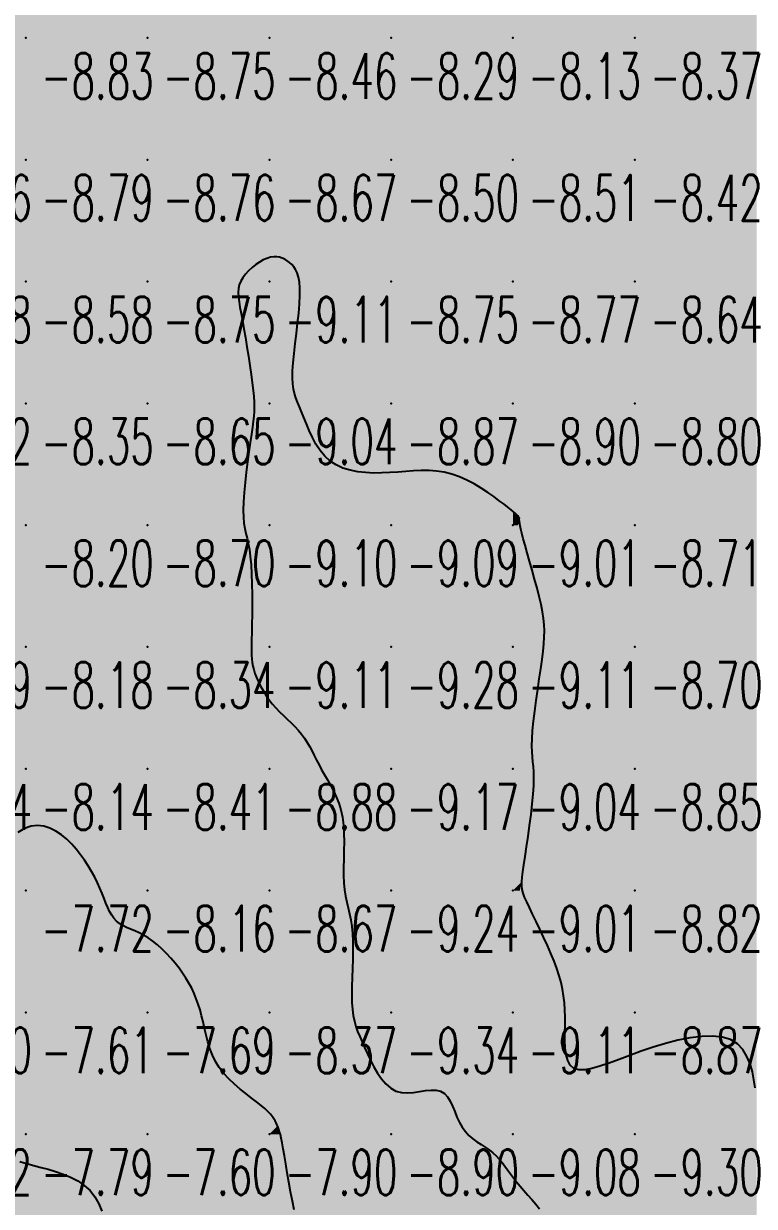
# Model space of a CAD drawing. Header units: millimetres. Extents: x 88261 to 90953, y 390274 to 392322.
# Drawn here: x 90010.1 to 90070.1, y 391211.3 to 391308.4 of the extents above; entities that cross this region are included whole.
import ezdxf
from ezdxf.enums import TextEntityAlignment as Align

# ---------------------------------------------------------------- set-up
doc = ezdxf.new("R2010")
doc.units = ezdxf.units.MM
doc.header["$LTSCALE"] = 25
for name, color, linetype in [('CN_03_00', 7, 'Continuous'), ('COTEAlt', 7, 'Continuous'), ('TN_COLORIAGE', 7, 'Continuous')]:
    doc.layers.add(name, color=color, linetype=linetype)
doc.styles.add('Simplex 1.0', font='Simplex.shx', dxfattribs={"width": 0.99, "height": 2.5})
doc.styles.get("Standard").update_dxf_attribs({"font": 'times.ttf'})

# ---------------------------------------------------------------- blocks, each defined once
blk = doc.blocks.new('COTE')
at = {"color": 0}
blk.add_point((0, 0), dxfattribs=at)
at = {"layer": 'COTEAlt'}
blk.add_attdef('ALT', text='', height=3.75, dxfattribs=at).set_placement((1.25, -1.25), align=Align.TOP_LEFT)

msp = doc.modelspace()

# ---------------------------------------------------------------- linework, layer by layer
at = {"layer": 'CN_03_00', "flags": 128}
for points, elevation in [([(90070.13, 391221.057), (90070.035, 391221.695), (90069.903, 391222.354), (90069.717, 391223.007), (90069.463, 391223.625), (90069.123, 391224.182), (90068.681, 391224.649), (90068.12, 391225), (90067.432, 391225.212), (90066.632, 391225.296), (90065.743, 391225.269), (90064.789, 391225.147), (90063.793, 391224.948), (90062.777, 391224.688), (90061.764, 391224.383), (90060.779, 391224.052), (90059.84, 391223.71), (90058.958, 391223.377), (90058.14, 391223.073), (90057.392, 391222.815), (90056.722, 391222.624), (90056.137, 391222.519), (90055.643, 391222.518), (90055.247, 391222.642), (90054.953, 391222.902), (90054.749, 391223.284), (90054.619, 391223.763), (90054.547, 391224.319), (90054.517, 391224.928), (90054.514, 391225.568), (90054.522, 391226.216), (90054.525, 391226.851), (90054.509, 391227.455), (90054.471, 391228.031), (90054.407, 391228.59), (90054.315, 391229.14), (90054.194, 391229.69), (90054.04, 391230.25), (90053.851, 391230.83), (90053.625, 391231.438), (90053.361, 391232.079), (90053.07, 391232.742), (90052.762, 391233.412), (90052.449, 391234.073), (90052.142, 391234.709), (90051.853, 391235.306), (90051.593, 391235.847), (90051.373, 391236.317), (90051.203, 391236.707), (90051.08, 391237.039), (90051.002, 391237.34), (90050.965, 391237.638), (90050.963, 391237.96), (90050.994, 391238.334), (90051.054, 391238.789), (90051.139, 391239.351), (90051.244, 391240.038), (90051.363, 391240.828), (90051.488, 391241.687), (90051.612, 391242.583), (90051.729, 391243.484), (90051.83, 391244.355), (90051.908, 391245.165), (90051.957, 391245.879), (90051.972, 391246.478), (90051.959, 391246.979), (90051.928, 391247.415), (90051.887, 391247.816), (90051.846, 391248.213), (90051.814, 391248.637), (90051.801, 391249.118), (90051.816, 391249.689), (90051.864, 391250.369), (90051.942, 391251.142), (90052.043, 391251.981), (90052.159, 391252.858), (90052.283, 391253.748), (90052.408, 391254.623), (90052.527, 391255.456), (90052.632, 391256.221), (90052.718, 391256.898), (90052.781, 391257.501), (90052.819, 391258.049), (90052.83, 391258.565), (90052.813, 391259.069), (90052.764, 391259.581), (90052.681, 391260.124), (90052.564, 391260.716), (90052.41, 391261.373), (90052.229, 391262.08), (90052.029, 391262.814), (90051.82, 391263.553), (90051.612, 391264.276), (90051.414, 391264.961), (90051.236, 391265.585), (90051.086, 391266.127), (90050.973, 391266.57), (90050.892, 391266.922), (90050.837, 391267.196), (90050.801, 391267.404), (90050.778, 391267.56), (90050.763, 391267.676), (90050.747, 391267.766), (90050.726, 391267.842), (90050.692, 391267.916), (90050.638, 391267.996), (90050.558, 391268.088), (90050.445, 391268.198), (90050.291, 391268.334), (90050.088, 391268.501), (90049.831, 391268.705), (90049.512, 391268.954), (90049.127, 391269.249), (90048.682, 391269.58), (90048.184, 391269.93), (90047.644, 391270.285), (90047.07, 391270.628), (90046.471, 391270.946), (90045.855, 391271.221), (90045.231, 391271.44), (90044.606, 391271.591), (90043.981, 391271.68), (90043.353, 391271.719), (90042.723, 391271.72), (90042.087, 391271.692), (90041.446, 391271.648), (90040.797, 391271.598), (90040.139, 391271.553), (90039.472, 391271.525), (90038.804, 391271.522), (90038.142, 391271.553), (90037.496, 391271.625), (90036.875, 391271.748), (90036.286, 391271.931), (90035.739, 391272.18), (90035.241, 391272.506), (90034.801, 391272.912), (90034.413, 391273.383), (90034.073, 391273.901), (90033.775, 391274.449), (90033.512, 391275.005), (90033.281, 391275.553), (90033.074, 391276.074), (90032.886, 391276.549), (90032.714, 391276.965), (90032.558, 391277.338), (90032.422, 391277.691), (90032.309, 391278.044), (90032.222, 391278.419), (90032.164, 391278.839), (90032.138, 391279.325), (90032.148, 391279.899), (90032.194, 391280.574), (90032.268, 391281.332), (90032.361, 391282.146), (90032.463, 391282.989), (90032.562, 391283.834), (90032.651, 391284.654), (90032.717, 391285.423), (90032.753, 391286.112), (90032.749, 391286.702), (90032.707, 391287.198), (90032.633, 391287.61), (90032.529, 391287.95), (90032.4, 391288.228), (90032.25, 391288.457), (90032.084, 391288.646), (90031.905, 391288.808), (90031.716, 391288.95), (90031.518, 391289.072), (90031.308, 391289.169), (90031.086, 391289.237), (90030.85, 391289.273), (90030.599, 391289.272), (90030.332, 391289.231), (90030.048, 391289.145), (90029.746, 391289.013), (90029.435, 391288.838), (90029.124, 391288.628), (90028.822, 391288.388), (90028.538, 391288.125), (90028.283, 391287.845), (90028.066, 391287.554), (90027.895, 391287.259), (90027.778, 391286.962), (90027.711, 391286.657), (90027.689, 391286.332), (90027.705, 391285.977), (90027.754, 391285.58), (90027.828, 391285.131), (90027.924, 391284.62), (90028.033, 391284.035), (90028.152, 391283.372), (90028.275, 391282.648), (90028.399, 391281.885), (90028.521, 391281.108), (90028.636, 391280.338), (90028.741, 391279.599), (90028.833, 391278.915), (90028.906, 391278.307), (90028.959, 391277.791), (90028.991, 391277.348), (90029.003, 391276.951), (90028.995, 391276.574), (90028.968, 391276.188), (90028.922, 391275.768), (90028.858, 391275.285), (90028.776, 391274.714), (90028.678, 391274.035), (90028.569, 391273.27), (90028.458, 391272.447), (90028.35, 391271.594), (90028.253, 391270.74), (90028.174, 391269.915), (90028.12, 391269.148), (90028.098, 391268.466), (90028.112, 391267.89), (90028.158, 391267.4), (90028.228, 391266.968), (90028.315, 391266.565), (90028.411, 391266.163), (90028.509, 391265.733), (90028.602, 391265.245), (90028.682, 391264.672), (90028.743, 391263.995), (90028.786, 391263.232), (90028.813, 391262.411), (90028.828, 391261.56), (90028.832, 391260.707), (90028.828, 391259.88), (90028.818, 391259.108), (90028.805, 391258.419), (90028.791, 391257.832), (90028.78, 391257.339), (90028.774, 391256.922), (90028.779, 391256.565), (90028.796, 391256.249), (90028.83, 391255.959), (90028.883, 391255.677), (90028.96, 391255.385), (90029.063, 391255.071), (90029.192, 391254.736), (90029.347, 391254.386), (90029.526, 391254.025), (90029.73, 391253.659), (90029.957, 391253.293), (90030.207, 391252.933), (90030.479, 391252.584), (90030.771, 391252.249), (90031.079, 391251.928), (90031.396, 391251.615), (90031.716, 391251.308), (90032.032, 391251.004), (90032.338, 391250.699), (90032.628, 391250.388), (90032.895, 391250.07), (90033.135, 391249.741), (90033.353, 391249.402), (90033.555, 391249.051), (90033.747, 391248.69), (90033.934, 391248.32), (90034.125, 391247.94), (90034.325, 391247.552), (90034.539, 391247.155), (90034.773, 391246.75), (90035.018, 391246.331), (90035.268, 391245.895), (90035.511, 391245.436), (90035.739, 391244.948), (90035.943, 391244.428), (90036.114, 391243.869), (90036.243, 391243.267), (90036.324, 391242.621), (90036.364, 391241.939), (90036.375, 391241.236), (90036.367, 391240.524), (90036.35, 391239.818), (90036.337, 391239.13), (90036.338, 391238.474), (90036.363, 391237.863), (90036.42, 391237.305), (90036.504, 391236.791), (90036.606, 391236.302), (90036.717, 391235.825), (90036.829, 391235.342), (90036.933, 391234.839), (90037.019, 391234.298), (90037.08, 391233.705), (90037.109, 391233.049), (90037.112, 391232.342), (90037.097, 391231.602), (90037.071, 391230.847), (90037.042, 391230.096), (90037.02, 391229.366), (90037.01, 391228.675), (90037.023, 391228.041), (90037.063, 391227.477), (90037.132, 391226.972), (90037.227, 391226.513), (90037.348, 391226.082), (90037.494, 391225.666), (90037.663, 391225.249), (90037.854, 391224.816), (90038.065, 391224.351), (90038.297, 391223.845), (90038.55, 391223.314), (90038.826, 391222.779), (90039.129, 391222.261), (90039.459, 391221.781), (90039.82, 391221.361), (90040.213, 391221.021), (90040.641, 391220.784), (90041.104, 391220.662), (90041.59, 391220.633), (90042.088, 391220.669), (90042.585, 391220.739), (90043.068, 391220.815), (90043.525, 391220.865), (90043.943, 391220.862), (90044.31, 391220.774), (90044.617, 391220.582), (90044.872, 391220.297), (90045.09, 391219.94), (90045.284, 391219.532), (90045.465, 391219.094), (90045.649, 391218.647), (90045.848, 391218.211), (90046.074, 391217.808), (90046.338, 391217.453), (90046.635, 391217.142), (90046.954, 391216.867), (90047.288, 391216.619), (90047.628, 391216.388), (90047.964, 391216.166), (90048.288, 391215.943), (90048.59, 391215.711), (90048.864, 391215.463), (90049.115, 391215.198), (90049.351, 391214.918), (90049.578, 391214.622), (90049.804, 391214.314), (90050.035, 391213.992), (90050.28, 391213.66), (90050.546, 391213.318), (90050.837, 391212.967), (90051.148, 391212.609), (90051.47, 391212.243), (90051.796, 391211.871), (90052.119, 391211.495), (90052.429, 391211.115)], -9), ([(90032.293, 391211.017), (90032.138, 391211.746), (90031.989, 391212.513), (90031.847, 391213.293), (90031.713, 391214.062), (90031.59, 391214.794), (90031.477, 391215.464), (90031.377, 391216.047), (90031.291, 391216.526), (90031.216, 391216.908), (90031.149, 391217.209), (90031.089, 391217.445), (90031.033, 391217.631), (90030.979, 391217.781), (90030.924, 391217.913), (90030.865, 391218.04), (90030.8, 391218.177), (90030.721, 391218.327), (90030.622, 391218.492), (90030.494, 391218.673), (90030.332, 391218.874), (90030.126, 391219.096), (90029.871, 391219.34), (90029.558, 391219.608), (90029.185, 391219.902), (90028.763, 391220.223), (90028.309, 391220.57), (90027.84, 391220.944), (90027.371, 391221.345), (90026.918, 391221.772), (90026.499, 391222.226), (90026.129, 391222.707), (90025.821, 391223.214), (90025.568, 391223.741), (90025.362, 391224.282), (90025.193, 391224.831), (90025.05, 391225.38), (90024.924, 391225.923), (90024.806, 391226.453), (90024.685, 391226.965), (90024.553, 391227.452), (90024.407, 391227.918), (90024.245, 391228.365), (90024.065, 391228.797), (90023.865, 391229.219), (90023.643, 391229.633), (90023.397, 391230.044), (90023.125, 391230.455), (90022.827, 391230.868), (90022.504, 391231.279), (90022.162, 391231.682), (90021.804, 391232.069), (90021.434, 391232.436), (90021.056, 391232.776), (90020.675, 391233.082), (90020.294, 391233.349), (90019.916, 391233.573), (90019.547, 391233.762), (90019.189, 391233.926), (90018.846, 391234.075), (90018.522, 391234.22), (90018.221, 391234.372), (90017.946, 391234.54), (90017.7, 391234.736), (90017.486, 391234.967), (90017.299, 391235.233), (90017.13, 391235.532), (90016.974, 391235.861), (90016.823, 391236.218), (90016.67, 391236.601), (90016.507, 391237.006), (90016.328, 391237.432), (90016.126, 391237.876), (90015.901, 391238.332), (90015.651, 391238.797), (90015.376, 391239.263), (90015.075, 391239.727), (90014.747, 391240.184), (90014.393, 391240.627), (90014.012, 391241.053), (90013.602, 391241.453), (90013.167, 391241.815), (90012.709, 391242.123), (90012.229, 391242.363), (90011.73, 391242.52), (90011.215, 391242.578), (90010.685, 391242.522), (90010.143, 391242.338), (90009.593, 391242.016)], -8), ([(90009.766, 391215), (90010.112, 391214.887), (90010.513, 391214.771), (90010.978, 391214.649), (90011.506, 391214.514), (90011.506, 391214.514), (90012.084, 391214.362), (90012.692, 391214.183), (90013.311, 391213.969), (90013.923, 391213.712), (90014.508, 391213.404), (90015.046, 391213.038), (90015.52, 391212.604), (90015.915, 391212.099), (90016.236, 391211.535), (90016.491, 391210.928)], -8)]:
    msp.add_lwpolyline(points, dxfattribs=dict(at, elevation=elevation))
at = {"layer": 'TN_COLORIAGE', "color": 171}
for points in [[(90000.249, 391317.239, -8.956), (90000.249, 391307.239, -8.956), (90010.249, 391317.239, -8.956)], [(90000.249, 391307.239, -8.956), (90010.249, 391307.239, -8.956), (90010.249, 391317.239, -8.956)], [(90010.249, 391317.239, -8.659), (90010.249, 391307.239, -8.659), (90020.249, 391317.239, -8.659)], [(90010.249, 391307.239, -8.659), (90020.249, 391307.239, -8.659), (90020.249, 391317.239, -8.659)], [(90020.249, 391317.239, -8.242), (90020.249, 391307.239, -8.242), (90030.249, 391317.239, -8.242)], [(90020.249, 391307.239, -8.242), (90030.249, 391307.239, -8.242), (90030.249, 391317.239, -8.242)], [(90030.249, 391317.239, -8.386), (90030.249, 391307.239, -8.386), (90040.249, 391317.239, -8.386)], [(90030.249, 391307.239, -8.386), (90040.249, 391307.239, -8.386), (90040.249, 391317.239, -8.386)], [(90040.249, 391317.239, -8), (90046.603, 391317.239, -8), (90040.249, 391307.239, -8), (90045.901, 391312.892, -8)], [(90060.249, 391317.239, -8), (90053.096, 391317.239, -8), (90050.249, 391307.239, -8), (90050.249, 391310.911, -8)], [(90050.249, 391307.239, -8.556), (90060.249, 391307.239, -8.556), (90060.249, 391317.239, -8.556)], [(90060.249, 391317.239, -8.412), (90060.249, 391307.239, -8.412), (90070.249, 391317.239, -8.412)], [(90060.249, 391307.239, -8.412), (90070.249, 391307.239, -8.412), (90070.249, 391317.239, -8.412)], [(90040.249, 391307.239, -8), (90045.901, 391312.892, -8), (90050.249, 391307.239, -8), (90050.249, 391310.911, -8)], [(90000.249, 391307.239, -8.835), (90000.249, 391297.239, -8.835), (90010.249, 391307.239, -8.835)], [(90000.249, 391297.239, -8.835), (90010.249, 391297.239, -8.835), (90010.249, 391307.239, -8.835)], [(90010.249, 391307.239, -8.746), (90010.249, 391297.239, -8.746), (90020.249, 391307.239, -8.746)], [(90010.249, 391297.239, -8.746), (90020.249, 391297.239, -8.746), (90020.249, 391307.239, -8.746)], [(90020.249, 391307.239, -8.458), (90020.249, 391297.239, -8.458), (90030.249, 391307.239, -8.458)], [(90020.249, 391297.239, -8.458), (90030.249, 391297.239, -8.458), (90030.249, 391307.239, -8.458)], [(90030.249, 391307.239, -8.288), (90030.249, 391297.239, -8.288), (90040.249, 391307.239, -8.288)], [(90030.249, 391297.239, -8.288), (90040.249, 391297.239, -8.288), (90040.249, 391307.239, -8.288)], [(90040.249, 391307.239, -8.128), (90040.249, 391297.239, -8.128), (90050.249, 391307.239, -8.128)], [(90040.249, 391297.239, -8.128), (90050.249, 391297.239, -8.128), (90050.249, 391307.239, -8.128)], [(90050.249, 391307.239, -8.366), (90050.249, 391297.239, -8.366), (90060.249, 391307.239, -8.366)], [(90050.249, 391297.239, -8.366), (90060.249, 391297.239, -8.366), (90060.249, 391307.239, -8.366)], [(90060.249, 391307.239, -8.25), (90060.249, 391297.239, -8.25), (90070.249, 391307.239, -8.25)], [(90060.249, 391297.239, -8.25), (90070.249, 391297.239, -8.25), (90070.249, 391307.239, -8.25)], [(90000.249, 391297.239, -8.786), (90000.249, 391287.239, -8.786), (90010.249, 391297.239, -8.786)], [(90000.249, 391287.239, -8.786), (90010.249, 391287.239, -8.786), (90010.249, 391297.239, -8.786)], [(90010.249, 391297.239, -8.764), (90010.249, 391287.239, -8.764), (90020.249, 391297.239, -8.764)], [(90010.249, 391287.239, -8.764), (90020.249, 391287.239, -8.764), (90020.249, 391297.239, -8.764)], [(90020.249, 391297.239, -8.669), (90020.249, 391287.239, -8.669), (90030.249, 391297.239, -8.669)], [(90027.295, 391287.239, -8.669), (90030.249, 391289.661, -8.669), (90020.249, 391287.239, -8.669), (90030.249, 391297.239, -8.669)], [(90030.249, 391289.661, -8.5), (90031.996, 391288.987, -8.5), (90030.249, 391297.239, -8.5), (90040.249, 391297.239, -8.5)], [(90033.195, 391287.239, -8.5), (90031.996, 391288.987, -8.5), (90040.249, 391287.239, -8.5), (90040.249, 391297.239, -8.5)], [(90040.249, 391297.239, -8.511), (90040.249, 391287.239, -8.511), (90050.249, 391297.239, -8.511)], [(90040.249, 391287.239, -8.511), (90050.249, 391287.239, -8.511), (90050.249, 391297.239, -8.511)], [(90050.249, 391297.239, -8.424), (90050.249, 391287.239, -8.424), (90060.249, 391297.239, -8.424)], [(90050.249, 391287.239, -8.424), (90060.249, 391287.239, -8.424), (90060.249, 391297.239, -8.424)], [(90060.249, 391297.239, -8.459), (90060.249, 391287.239, -8.459), (90070.249, 391297.239, -8.459)], [(90060.249, 391287.239, -8.459), (90070.249, 391287.239, -8.459), (90070.249, 391297.239, -8.459)], [(90000.249, 391287.239, -8.585), (90000.249, 391277.239, -8.585), (90010.249, 391287.239, -8.585)], [(90000.249, 391277.239, -8.585), (90010.249, 391277.239, -8.585), (90010.249, 391287.239, -8.585)], [(90010.249, 391287.239, -8.747), (90010.249, 391277.239, -8.747), (90020.249, 391287.239, -8.747)], [(90010.249, 391277.239, -8.747), (90020.249, 391277.239, -8.747), (90020.249, 391287.239, -8.747)], [(90027.295, 391287.239, -8.647), (90027.943, 391284.933, -8.647), (90020.249, 391287.239, -8.647), (90020.249, 391277.239, -8.647)], [(90031.738, 391278.728, -8.746), (90033.195, 391287.239, -8.746), (90040.249, 391287.239, -8.746)], [(90032.742, 391277.239, -8.746), (90031.738, 391278.728, -8.746), (90040.249, 391277.239, -8.746), (90040.249, 391287.239, -8.746)], [(90040.249, 391287.239, -8.768), (90040.249, 391277.239, -8.768), (90050.249, 391287.239, -8.768)], [(90040.249, 391277.239, -8.768), (90050.249, 391277.239, -8.768), (90050.249, 391287.239, -8.768)], [(90050.249, 391287.239, -8.645), (90050.249, 391277.239, -8.645), (90060.249, 391287.239, -8.645)], [(90050.249, 391277.239, -8.645), (90060.249, 391277.239, -8.645), (90060.249, 391287.239, -8.645)], [(90060.249, 391287.239, -8.386), (90060.249, 391277.239, -8.386), (90070.249, 391287.239, -8.386)], [(90060.249, 391277.239, -8.386), (90070.249, 391277.239, -8.386), (90070.249, 391287.239, -8.386)], [(90029.134, 391277.239, -8.647), (90027.943, 391284.933, -8.647), (90020.249, 391277.239, -8.647)], [(90000.249, 391277.239, -8.345), (90000.249, 391267.239, -8.345), (90010.249, 391277.239, -8.345)], [(90000.249, 391267.239, -8.345), (90010.249, 391267.239, -8.345), (90010.249, 391277.239, -8.345)], [(90010.249, 391277.239, -8.647), (90010.249, 391267.239, -8.647), (90020.249, 391277.239, -8.647)], [(90010.249, 391267.239, -8.647), (90020.249, 391267.239, -8.647), (90020.249, 391277.239, -8.647)], [(90028.96, 391275.951, -8.647), (90029.134, 391277.239, -8.647), (90020.249, 391267.239, -8.647), (90020.249, 391277.239, -8.647)], [(90032.742, 391277.239, -8.866), (90034.615, 391271.605, -8.866), (90040.249, 391277.239, -8.866)], [(90040.249, 391271.376, -8.866), (90034.615, 391271.605, -8.866), (90040.249, 391277.239, -8.866)], [(90045.222, 391272.212, -8.866), (90040.249, 391271.376, -8.866), (90050.249, 391277.239, -8.866), (90040.249, 391277.239, -8.866)], [(90050.249, 391268.415, -8.905), (90045.222, 391272.212, -8.905), (90050.249, 391277.239, -8.905)], [(90050.249, 391268.415, -8.804), (90050.858, 391267.849, -8.804), (90050.249, 391277.239, -8.804), (90060.249, 391277.239, -8.804)], [(90050.858, 391267.849, -8.714), (90050.674, 391267.239, -8.714), (90060.249, 391277.239, -8.714), (90060.249, 391267.239, -8.714)], [(90060.249, 391277.239, -8.451), (90060.249, 391267.239, -8.451), (90070.249, 391277.239, -8.451)], [(90060.249, 391267.239, -8.451), (90070.249, 391267.239, -8.451), (90070.249, 391277.239, -8.451)], [(90028.96, 391275.951, -8.7), (90027.682, 391267.239, -8.7), (90020.249, 391267.239, -8.7)], [(90000.249, 391267.239, -8.2), (90000.249, 391257.239, -8.2), (90010.249, 391267.239, -8.2)], [(90000.249, 391257.239, -8.2), (90010.249, 391257.239, -8.2), (90010.249, 391267.239, -8.2)], [(90010.249, 391267.239, -8.7), (90010.249, 391257.239, -8.7), (90020.249, 391267.239, -8.7)], [(90010.249, 391257.239, -8.7), (90020.249, 391257.239, -8.7), (90020.249, 391267.239, -8.7)], [(90027.682, 391267.239, -8.337), (90028.898, 391265.889, -8.337), (90020.249, 391267.239, -8.337), (90020.249, 391257.239, -8.337)], [(90050.674, 391267.239, -8.714), (90052.964, 391259.955, -8.714), (90060.249, 391267.239, -8.714)], [(90052.964, 391259.955, -8.697), (90052.852, 391257.239, -8.697), (90060.249, 391267.239, -8.697), (90060.249, 391257.239, -8.697)], [(90060.249, 391267.239, -8.549), (90060.249, 391257.239, -8.549), (90070.249, 391267.239, -8.549)], [(90060.249, 391257.239, -8.549), (90070.249, 391257.239, -8.549), (90070.249, 391267.239, -8.549)], [(90028.898, 391265.889, -8.337), (90028.814, 391257.239, -8.337), (90020.249, 391257.239, -8.337)], [(90000.249, 391257.239, -8.183), (90000.249, 391247.239, -8.183), (90010.249, 391257.239, -8.183)], [(90000.249, 391247.239, -8.183), (90010.249, 391247.239, -8.183), (90010.249, 391257.239, -8.183)], [(90010.249, 391257.239, -8.337), (90010.249, 391247.239, -8.337), (90020.249, 391257.239, -8.337)], [(90010.249, 391247.239, -8.337), (90020.249, 391247.239, -8.337), (90020.249, 391257.239, -8.337)], [(90028.675, 391255.665, -8.337), (90028.814, 391257.239, -8.337), (90020.249, 391247.239, -8.337), (90020.249, 391257.239, -8.337)], [(90051.423, 391248.413, -8.697), (90052.852, 391257.239, -8.697), (90060.249, 391257.239, -8.697)], [(90052.351, 391247.239, -8.697), (90051.423, 391248.413, -8.697), (90060.249, 391247.239, -8.697), (90060.249, 391257.239, -8.697)], [(90060.249, 391257.239, -8.608), (90060.249, 391247.239, -8.608), (90070.249, 391257.239, -8.608)], [(90060.249, 391247.239, -8.608), (90070.249, 391247.239, -8.608), (90070.249, 391257.239, -8.608)], [(90030.249, 391252.411, -8.405), (90028.675, 391255.665, -8.405), (90030.249, 391247.239, -8.405), (90020.249, 391247.239, -8.405)], [(90030.249, 391252.411, -8.881), (90033.202, 391250.193, -8.881), (90030.249, 391247.239, -8.881)], [(90034.31, 391247.239, -8.881), (90033.202, 391250.193, -8.881), (90030.249, 391247.239, -8.881)], [(90000.249, 391247.239, -8.141), (90000.249, 391237.239, -8.141), (90010.249, 391247.239, -8.141)], [(90000.249, 391237.239, -8), (90005.553, 391237.239, -8), (90010.249, 391247.239, -8), (90010.249, 391243.871, -8)], [(90020.249, 391247.239, -8), (90014.311, 391241.301, -8), (90010.249, 391247.239, -8), (90010.249, 391243.871, -8)], [(90020.249, 391247.239, -8), (90014.311, 391241.301, -8), (90020.249, 391237.239, -8), (90016.578, 391237.239, -8)], [(90020.249, 391247.239, -8.881), (90020.249, 391237.239, -8.881), (90030.249, 391247.239, -8.881)], [(90020.249, 391237.239, -8.881), (90030.249, 391237.239, -8.881), (90030.249, 391247.239, -8.881)], [(90034.31, 391247.239, -8.671), (90036.791, 391243.781, -8.671), (90030.249, 391247.239, -8.671), (90030.249, 391237.239, -8.671)], [(90050.916, 391237.906, -8.821), (90050.819, 391237.239, -8.821), (90060.249, 391247.239, -8.821), (90060.249, 391237.239, -8.821)], [(90050.916, 391237.906, -8.849), (90052.351, 391247.239, -8.849), (90060.249, 391247.239, -8.849)], [(90060.249, 391247.239, -8.753), (90060.249, 391237.239, -8.753), (90070.249, 391247.239, -8.753)], [(90060.249, 391237.239, -8.753), (90070.249, 391237.239, -8.753), (90070.249, 391247.239, -8.753)], [(90036.791, 391243.781, -8.671), (90035.985, 391237.239, -8.671), (90030.249, 391237.239, -8.671)], [(90017.344, 391234.334, -8.161), (90016.578, 391237.239, -8.161), (90020.249, 391237.239, -8.161)], [(90017.344, 391234.334, -8.161), (90020.249, 391233.837, -8.161), (90020.249, 391237.239, -8.161)], [(90030.249, 391237.239, -8), (90023.422, 391230.413, -8), (90020.249, 391237.239, -8), (90020.249, 391233.837, -8)], [(90030.249, 391237.239, -8), (90023.422, 391230.413, -8), (90030.249, 391227.239, -8), (90024.814, 391227.239, -8)], [(90035.985, 391237.239, -8.371), (90037.447, 391234.438, -8.371), (90030.249, 391237.239, -8.371), (90030.249, 391227.239, -8.371)], [(90050.819, 391237.239, -8.821), (90054.046, 391231.037, -8.821), (90060.249, 391237.239, -8.821)], [(90054.745, 391227.239, -8.821), (90054.046, 391231.037, -8.821), (90060.249, 391227.239, -8.821), (90060.249, 391237.239, -8.821)], [(90060.249, 391237.239, -8.921), (90060.249, 391227.239, -8.921), (90070.249, 391237.239, -8.921)], [(90060.249, 391227.239, -8.921), (90070.249, 391227.239, -8.921), (90070.249, 391237.239, -8.921)], [(90037.447, 391234.438, -8.371), (90036.707, 391227.239, -8.371), (90030.249, 391227.239, -8.371)], [(90025.428, 391222.418, -8.371), (90024.814, 391227.239, -8.371), (90030.249, 391227.239, -8.371)], [(90025.428, 391222.418, -8.371), (90030.249, 391219.328, -8.371), (90030.249, 391227.239, -8.371)], [(90036.707, 391227.239, -8), (90037.859, 391224.85, -8), (90030.249, 391227.239, -8), (90030.928, 391217.919, -8)], [(90030.928, 391217.919, -8.371), (90030.249, 391219.328, -8.371), (90030.249, 391227.239, -8.371)], [(90054.122, 391221.113, -8.866), (90054.745, 391227.239, -8.866), (90060.249, 391227.239, -8.866)], [(90054.122, 391221.113, -8.866), (90060.249, 391224.163, -8.866), (90060.249, 391227.239, -8.866)], [(90069.556, 391226.546, -8.866), (90060.249, 391224.163, -8.866), (90070.249, 391227.239, -8.866), (90060.249, 391227.239, -8.866)], [(90070.249, 391219.649, -8.978), (90069.556, 391226.546, -8.978), (90070.249, 391227.239, -8.978)], [(90040.249, 391219.468, -8), (90037.859, 391224.85, -8), (90040.249, 391217.239, -8), (90030.928, 391217.919, -8)], [(90044.994, 391221.985, -8.901), (90040.249, 391219.468, -8.901), (90040.249, 391217.239, -8.901)], [(90045.634, 391217.239, -8.901), (90044.994, 391221.985, -8.901), (90040.249, 391217.239, -8.901)], [(90030.928, 391217.919, -8.901), (90031.23, 391217.239, -8.901), (90040.249, 391217.239, -8.901)], [(90032.418, 391209.409, -8.901), (90031.23, 391217.239, -8.901), (90040.249, 391217.239, -8.901)], [(90040.249, 391217.239, -8), (90032.418, 391209.409, -8), (90040.249, 391207.239, -8), (90033.816, 391207.239, -8)], [(90045.634, 391217.239, -8.45), (90048.914, 391215.904, -8.45), (90040.249, 391217.239, -8.45), (90040.249, 391207.239, -8.45)], [(90000.249, 391207.239, -8), (90008.456, 391215.446, -8), (90010.249, 391207.239, -8), (90010.249, 391214.76, -8)], [(90050.249, 391213.412, -8.45), (90048.914, 391215.904, -8.45), (90050.249, 391207.239, -8.45), (90040.249, 391207.239, -8.45)], [(90016.415, 391213.406, -8.641), (90010.249, 391214.76, -8.641), (90010.249, 391207.239, -8.641)], [(90016.415, 391213.406, -8.641), (90017.212, 391207.239, -8.641), (90010.249, 391207.239, -8.641)], [(90050.249, 391213.412, -8.863), (90053.367, 391210.357, -8.863), (90050.249, 391207.239, -8.863)]]:
    msp.add_solid(points, dxfattribs=at)
at = {"layer": 'TN_COLORIAGE', "color": 181}
for points in [[(90030.249, 391289.661, -9.106), (90027.295, 391287.239, -9.106), (90030.249, 391287.239, -9.106)], [(90031.996, 391288.987, -9.106), (90030.249, 391289.661, -9.106), (90030.249, 391287.239, -9.106)], [(90031.996, 391288.987, -9.106), (90033.195, 391287.239, -9.106), (90030.249, 391287.239, -9.106)], [(90027.943, 391284.933, -9.106), (90027.295, 391287.239, -9.106), (90030.249, 391287.239, -9.106)], [(90030.249, 391287.239, -9), (90027.943, 391284.933, -9), (90030.249, 391277.239, -9), (90029.134, 391277.239, -9)], [(90030.249, 391287.239, -9), (90033.195, 391287.239, -9), (90030.249, 391277.239, -9), (90031.738, 391278.728, -9)], [(90031.738, 391278.728, -9.044), (90032.742, 391277.239, -9.044), (90030.249, 391277.239, -9.044)], [(90030.249, 391267.239, -9), (90027.682, 391267.239, -9), (90030.249, 391277.239, -9), (90028.96, 391275.951, -9)], [(90029.134, 391277.239, -9.044), (90028.96, 391275.951, -9.044), (90030.249, 391277.239, -9.044)], [(90030.249, 391267.239, -9), (90034.615, 391271.605, -9), (90030.249, 391277.239, -9), (90032.742, 391277.239, -9)], [(90040.249, 391271.376, -9.094), (90045.222, 391272.212, -9.094), (90040.249, 391267.239, -9.094)], [(90040.249, 391267.239, -9), (90045.222, 391272.212, -9), (90050.249, 391267.239, -9), (90050.249, 391268.415, -9)], [(90030.249, 391267.239, -9), (90034.615, 391271.605, -9), (90040.249, 391267.239, -9), (90040.249, 391271.376, -9)], [(90050.858, 391267.849, -9.013), (90050.249, 391268.415, -9.013), (90050.249, 391267.239, -9.013)], [(90050.674, 391267.239, -9.013), (90050.858, 391267.849, -9.013), (90050.249, 391267.239, -9.013)], [(90028.898, 391265.889, -9.104), (90027.682, 391267.239, -9.104), (90030.249, 391267.239, -9.104)], [(90030.249, 391257.239, -9), (90028.814, 391257.239, -9), (90030.249, 391267.239, -9), (90028.898, 391265.889, -9)], [(90030.249, 391267.239, -9.094), (90030.249, 391257.239, -9.094), (90040.249, 391267.239, -9.094)], [(90030.249, 391257.239, -9.094), (90040.249, 391257.239, -9.094), (90040.249, 391267.239, -9.094)], [(90040.249, 391267.239, -9.013), (90040.249, 391257.239, -9.013), (90050.249, 391267.239, -9.013)], [(90040.249, 391257.239, -9.013), (90050.249, 391257.239, -9.013), (90050.249, 391267.239, -9.013)], [(90050.249, 391257.239, -9), (90052.964, 391259.955, -9), (90050.249, 391267.239, -9), (90050.674, 391267.239, -9)], [(90052.852, 391257.239, -9.107), (90052.964, 391259.955, -9.107), (90050.249, 391257.239, -9.107)], [(90028.814, 391257.239, -9.111), (90028.675, 391255.665, -9.111), (90030.249, 391257.239, -9.111)], [(90028.675, 391255.665, -9.111), (90030.249, 391252.411, -9.111), (90030.249, 391257.239, -9.111)], [(90040.249, 391257.239, -9), (90033.202, 391250.193, -9), (90030.249, 391257.239, -9), (90030.249, 391252.411, -9)], [(90040.249, 391257.239, -9), (90033.202, 391250.193, -9), (90040.249, 391247.239, -9), (90034.31, 391247.239, -9)], [(90040.249, 391257.239, -9.107), (90040.249, 391247.239, -9.107), (90050.249, 391257.239, -9.107)], [(90040.249, 391247.239, -9.107), (90050.249, 391247.239, -9.107), (90050.249, 391257.239, -9.107)], [(90050.249, 391257.239, -9), (90052.852, 391257.239, -9), (90050.249, 391247.239, -9), (90051.423, 391248.413, -9)], [(90051.423, 391248.413, -9.04), (90052.351, 391247.239, -9.04), (90050.249, 391247.239, -9.04)], [(90036.791, 391243.781, -9.174), (90034.31, 391247.239, -9.174), (90040.249, 391247.239, -9.174)], [(90040.249, 391237.239, -9), (90035.985, 391237.239, -9), (90040.249, 391247.239, -9), (90036.791, 391243.781, -9)], [(90040.249, 391247.239, -9.04), (90040.249, 391237.239, -9.04), (90050.249, 391247.239, -9.04)], [(90040.249, 391237.239, -9.04), (90050.249, 391237.239, -9.04), (90050.249, 391247.239, -9.04)], [(90050.249, 391247.239, -9), (90052.351, 391247.239, -9), (90050.249, 391237.239, -9), (90050.916, 391237.906, -9)], [(90050.819, 391237.239, -9.011), (90050.916, 391237.906, -9.011), (90050.249, 391237.239, -9.011)], [(90037.447, 391234.438, -9.245), (90035.985, 391237.239, -9.245), (90040.249, 391237.239, -9.245)], [(90040.249, 391227.239, -9), (90036.707, 391227.239, -9), (90040.249, 391237.239, -9), (90037.447, 391234.438, -9)], [(90040.249, 391237.239, -9.011), (90040.249, 391227.239, -9.011), (90050.249, 391237.239, -9.011)], [(90040.249, 391227.239, -9.011), (90050.249, 391227.239, -9.011), (90050.249, 391237.239, -9.011)], [(90050.249, 391227.239, -9), (90054.046, 391231.037, -9), (90050.249, 391237.239, -9), (90050.819, 391237.239, -9)], [(90054.046, 391231.037, -9.109), (90054.745, 391227.239, -9.109), (90050.249, 391227.239, -9.109)], [(90037.859, 391224.85, -9.345), (90036.707, 391227.239, -9.345), (90040.249, 391227.239, -9.345)], [(90037.859, 391224.85, -9.345), (90040.249, 391219.468, -9.345), (90040.249, 391227.239, -9.345)], [(90040.249, 391227.239, -9), (90040.249, 391219.468, -9), (90050.249, 391227.239, -9), (90044.994, 391221.985, -9)], [(90050.249, 391227.239, -9), (90044.994, 391221.985, -9), (90050.249, 391217.239, -9), (90045.634, 391217.239, -9)], [(90050.249, 391227.239, -9), (90054.745, 391227.239, -9), (90050.249, 391217.239, -9), (90054.122, 391221.113, -9)], [(90060.249, 391224.163, -9.302), (90069.556, 391226.546, -9.302), (90060.249, 391217.239, -9.302)], [(90060.249, 391217.239, -9), (90069.556, 391226.546, -9), (90070.249, 391217.239, -9), (90070.249, 391219.649, -9)], [(90060.249, 391217.239, -9), (90060.249, 391224.163, -9), (90050.249, 391217.239, -9), (90054.122, 391221.113, -9)], [(90048.914, 391215.904, -9.085), (90045.634, 391217.239, -9.085), (90050.249, 391217.239, -9.085)], [(90048.914, 391215.904, -9.085), (90050.249, 391213.412, -9.085), (90050.249, 391217.239, -9.085)], [(90060.249, 391217.239, -9), (90053.367, 391210.357, -9), (90050.249, 391217.239, -9), (90050.249, 391213.412, -9)], [(90060.249, 391217.239, -9), (90053.367, 391210.357, -9), (90060.249, 391207.239, -9), (90054.163, 391207.239, -9)], [(90060.249, 391217.239, -9.007), (90060.249, 391207.239, -9.007), (90070.249, 391217.239, -9.007)], [(90060.249, 391207.239, -9.007), (90070.249, 391207.239, -9.007), (90070.249, 391217.239, -9.007)]]:
    msp.add_solid(points, dxfattribs=at)
at = {"layer": 'TN_COLORIAGE', "color": 161}
for points in [[(90010.249, 391243.871, -7.723), (90005.553, 391237.239, -7.723), (90010.249, 391237.239, -7.723)], [(90010.249, 391243.871, -7.723), (90014.311, 391241.301, -7.723), (90010.249, 391237.239, -7.723)], [(90016.578, 391237.239, -7.723), (90014.311, 391241.301, -7.723), (90010.249, 391237.239, -7.723)], [(90005.553, 391237.239, -7.723), (90007.076, 391234.066, -7.723), (90010.249, 391237.239, -7.723)], [(90007.076, 391234.066, -7.607), (90006.279, 391227.239, -7.607), (90010.249, 391237.239, -7.607), (90010.249, 391227.239, -7.607)], [(90016.578, 391237.239, -7.607), (90017.344, 391234.334, -7.607), (90010.249, 391237.239, -7.607), (90010.249, 391227.239, -7.607)], [(90020.249, 391233.837, -7.607), (90017.344, 391234.334, -7.607), (90020.249, 391227.239, -7.607), (90010.249, 391227.239, -7.607)], [(90020.249, 391233.837, -7.688), (90023.422, 391230.413, -7.688), (90020.249, 391227.239, -7.688)], [(90024.814, 391227.239, -7.688), (90023.422, 391230.413, -7.688), (90020.249, 391227.239, -7.688)], [(90006.279, 391227.239, -7.607), (90006.728, 391223.718, -7.607), (90010.249, 391227.239, -7.607)], [(90007.984, 391217.239, -7.607), (90006.728, 391223.718, -7.607), (90010.249, 391217.239, -7.607), (90010.249, 391227.239, -7.607)], [(90010.249, 391227.239, -7.688), (90010.249, 391217.239, -7.688), (90020.249, 391227.239, -7.688)], [(90010.249, 391217.239, -7.688), (90020.249, 391217.239, -7.688), (90020.249, 391227.239, -7.688)], [(90024.814, 391227.239, -7.601), (90025.428, 391222.418, -7.601), (90020.249, 391227.239, -7.601), (90020.249, 391217.239, -7.601)], [(90030.249, 391219.328, -7.601), (90025.428, 391222.418, -7.601), (90030.249, 391217.239, -7.601), (90020.249, 391217.239, -7.601)], [(90030.249, 391219.328, -7.902), (90030.928, 391217.919, -7.902), (90030.249, 391217.239, -7.902)], [(90031.23, 391217.239, -7.902), (90030.928, 391217.919, -7.902), (90030.249, 391217.239, -7.902)], [(90007.984, 391217.239, -7.788), (90008.456, 391215.446, -7.788), (90010.249, 391217.239, -7.788)], [(90010.249, 391214.76, -7.788), (90008.456, 391215.446, -7.788), (90010.249, 391217.239, -7.788)], [(90010.249, 391214.76, -7.601), (90016.415, 391213.406, -7.601), (90010.249, 391217.239, -7.601), (90020.249, 391217.239, -7.601)], [(90017.212, 391207.239, -7.601), (90016.415, 391213.406, -7.601), (90020.249, 391207.239, -7.601), (90020.249, 391217.239, -7.601)], [(90020.249, 391217.239, -7.902), (90020.249, 391207.239, -7.902), (90030.249, 391217.239, -7.902)], [(90020.249, 391207.239, -7.902), (90030.249, 391207.239, -7.902), (90030.249, 391217.239, -7.902)], [(90031.23, 391217.239, -7.75), (90032.418, 391209.409, -7.75), (90030.249, 391217.239, -7.75), (90030.249, 391207.239, -7.75)]]:
    msp.add_solid(points, dxfattribs=at)

# ---------------------------------------------------------------- block references
at = {"layer": 'COTEAlt'}
ref = msp.add_blockref('COTE', (90010.249, 391307.239), dxfattribs=at)
ref.add_attrib('ALT', '-8.83', dxfattribs={"height": 3.75, "style": 'Simplex 1.0', "width": 0.6}).set_placement((90011.499, 391305.989), align=Align.TOP_LEFT)
ref = msp.add_blockref('COTE', (90020.249, 391307.239), dxfattribs=at)
ref.add_attrib('ALT', '-8.75', dxfattribs={"height": 3.75, "style": 'Simplex 1.0', "width": 0.6}).set_placement((90021.499, 391305.989), align=Align.TOP_LEFT)
ref = msp.add_blockref('COTE', (90030.249, 391307.239), dxfattribs=at)
ref.add_attrib('ALT', '-8.46', dxfattribs={"height": 3.75, "style": 'Simplex 1.0', "width": 0.6}).set_placement((90031.499, 391305.989), align=Align.TOP_LEFT)
ref = msp.add_blockref('COTE', (90040.249, 391307.239), dxfattribs=at)
ref.add_attrib('ALT', '-8.29', dxfattribs={"height": 3.75, "style": 'Simplex 1.0', "width": 0.6}).set_placement((90041.499, 391305.989), align=Align.TOP_LEFT)
ref = msp.add_blockref('COTE', (90050.249, 391307.239), dxfattribs=at)
ref.add_attrib('ALT', '-8.13', dxfattribs={"height": 3.75, "style": 'Simplex 1.0', "width": 0.6}).set_placement((90051.499, 391305.989), align=Align.TOP_LEFT)
ref = msp.add_blockref('COTE', (90060.249, 391307.239), dxfattribs=at)
ref.add_attrib('ALT', '-8.37', dxfattribs={"height": 3.75, "style": 'Simplex 1.0', "width": 0.6}).set_placement((90061.499, 391305.989), align=Align.TOP_LEFT)
ref = msp.add_blockref('COTE', (90000.249, 391297.239), dxfattribs=at)
ref.add_attrib('ALT', '-8.66', dxfattribs={"height": 3.75, "style": 'Simplex 1.0', "width": 0.6}).set_placement((90001.499, 391295.989), align=Align.TOP_LEFT)
ref = msp.add_blockref('COTE', (90010.249, 391297.239), dxfattribs=at)
ref.add_attrib('ALT', '-8.79', dxfattribs={"height": 3.75, "style": 'Simplex 1.0', "width": 0.6}).set_placement((90011.499, 391295.989), align=Align.TOP_LEFT)
ref = msp.add_blockref('COTE', (90020.249, 391297.239), dxfattribs=at)
ref.add_attrib('ALT', '-8.76', dxfattribs={"height": 3.75, "style": 'Simplex 1.0', "width": 0.6}).set_placement((90021.499, 391295.989), align=Align.TOP_LEFT)
ref = msp.add_blockref('COTE', (90030.249, 391297.239), dxfattribs=at)
ref.add_attrib('ALT', '-8.67', dxfattribs={"height": 3.75, "style": 'Simplex 1.0', "width": 0.6}).set_placement((90031.499, 391295.989), align=Align.TOP_LEFT)
ref = msp.add_blockref('COTE', (90040.249, 391297.239), dxfattribs=at)
ref.add_attrib('ALT', '-8.50', dxfattribs={"height": 3.75, "style": 'Simplex 1.0', "width": 0.6}).set_placement((90041.499, 391295.989), align=Align.TOP_LEFT)
ref = msp.add_blockref('COTE', (90050.249, 391297.239), dxfattribs=at)
ref.add_attrib('ALT', '-8.51', dxfattribs={"height": 3.75, "style": 'Simplex 1.0', "width": 0.6}).set_placement((90051.499, 391295.989), align=Align.TOP_LEFT)
ref = msp.add_blockref('COTE', (90060.249, 391297.239), dxfattribs=at)
ref.add_attrib('ALT', '-8.42', dxfattribs={"height": 3.75, "style": 'Simplex 1.0', "width": 0.6}).set_placement((90061.499, 391295.989), align=Align.TOP_LEFT)
ref = msp.add_blockref('COTE', (90000.249, 391287.239), dxfattribs=at)
ref.add_attrib('ALT', '-8.28', dxfattribs={"height": 3.75, "style": 'Simplex 1.0', "width": 0.6}).set_placement((90001.499, 391285.989), align=Align.TOP_LEFT)
ref = msp.add_blockref('COTE', (90010.249, 391287.239), dxfattribs=at)
ref.add_attrib('ALT', '-8.58', dxfattribs={"height": 3.75, "style": 'Simplex 1.0', "width": 0.6}).set_placement((90011.499, 391285.989), align=Align.TOP_LEFT)
ref = msp.add_blockref('COTE', (90020.249, 391287.239), dxfattribs=at)
ref.add_attrib('ALT', '-8.75', dxfattribs={"height": 3.75, "style": 'Simplex 1.0', "width": 0.6}).set_placement((90021.499, 391285.989), align=Align.TOP_LEFT)
ref = msp.add_blockref('COTE', (90030.249, 391287.239), dxfattribs=at)
ref.add_attrib('ALT', '-9.11', dxfattribs={"height": 3.75, "style": 'Simplex 1.0', "width": 0.6}).set_placement((90031.499, 391285.989), align=Align.TOP_LEFT)
ref = msp.add_blockref('COTE', (90040.249, 391287.239), dxfattribs=at)
ref.add_attrib('ALT', '-8.75', dxfattribs={"height": 3.75, "style": 'Simplex 1.0', "width": 0.6}).set_placement((90041.499, 391285.989), align=Align.TOP_LEFT)
ref = msp.add_blockref('COTE', (90050.249, 391287.239), dxfattribs=at)
ref.add_attrib('ALT', '-8.77', dxfattribs={"height": 3.75, "style": 'Simplex 1.0', "width": 0.6}).set_placement((90051.499, 391285.989), align=Align.TOP_LEFT)
ref = msp.add_blockref('COTE', (90060.249, 391287.239), dxfattribs=at)
ref.add_attrib('ALT', '-8.64', dxfattribs={"height": 3.75, "style": 'Simplex 1.0', "width": 0.6}).set_placement((90061.499, 391285.989), align=Align.TOP_LEFT)
ref = msp.add_blockref('COTE', (90000.249, 391277.239), dxfattribs=at)
ref.add_attrib('ALT', '-8.02', dxfattribs={"height": 3.75, "style": 'Simplex 1.0', "width": 0.6}).set_placement((90001.499, 391275.989), align=Align.TOP_LEFT)
ref = msp.add_blockref('COTE', (90010.249, 391277.239), dxfattribs=at)
ref.add_attrib('ALT', '-8.35', dxfattribs={"height": 3.75, "style": 'Simplex 1.0', "width": 0.6}).set_placement((90011.499, 391275.989), align=Align.TOP_LEFT)
ref = msp.add_blockref('COTE', (90020.249, 391277.239), dxfattribs=at)
ref.add_attrib('ALT', '-8.65', dxfattribs={"height": 3.75, "style": 'Simplex 1.0', "width": 0.6}).set_placement((90021.499, 391275.989), align=Align.TOP_LEFT)
ref = msp.add_blockref('COTE', (90030.249, 391277.239), dxfattribs=at)
ref.add_attrib('ALT', '-9.04', dxfattribs={"height": 3.75, "style": 'Simplex 1.0', "width": 0.6}).set_placement((90031.499, 391275.989), align=Align.TOP_LEFT)
ref = msp.add_blockref('COTE', (90040.249, 391277.239), dxfattribs=at)
ref.add_attrib('ALT', '-8.87', dxfattribs={"height": 3.75, "style": 'Simplex 1.0', "width": 0.6}).set_placement((90041.499, 391275.989), align=Align.TOP_LEFT)
ref = msp.add_blockref('COTE', (90050.249, 391277.239), dxfattribs=at)
ref.add_attrib('ALT', '-8.90', dxfattribs={"height": 3.75, "style": 'Simplex 1.0', "width": 0.6}).set_placement((90051.499, 391275.989), align=Align.TOP_LEFT)
ref = msp.add_blockref('COTE', (90060.249, 391277.239), dxfattribs=at)
ref.add_attrib('ALT', '-8.80', dxfattribs={"height": 3.75, "style": 'Simplex 1.0', "width": 0.6}).set_placement((90061.499, 391275.989), align=Align.TOP_LEFT)
ref = msp.add_blockref('COTE', (90010.249, 391267.239), dxfattribs=at)
ref.add_attrib('ALT', '-8.20', dxfattribs={"height": 3.75, "style": 'Simplex 1.0', "width": 0.6}).set_placement((90011.499, 391265.989), align=Align.TOP_LEFT)
ref = msp.add_blockref('COTE', (90020.249, 391267.239), dxfattribs=at)
ref.add_attrib('ALT', '-8.70', dxfattribs={"height": 3.75, "style": 'Simplex 1.0', "width": 0.6}).set_placement((90021.499, 391265.989), align=Align.TOP_LEFT)
ref = msp.add_blockref('COTE', (90030.249, 391267.239), dxfattribs=at)
ref.add_attrib('ALT', '-9.10', dxfattribs={"height": 3.75, "style": 'Simplex 1.0', "width": 0.6}).set_placement((90031.499, 391265.989), align=Align.TOP_LEFT)
ref = msp.add_blockref('COTE', (90040.249, 391267.239), dxfattribs=at)
ref.add_attrib('ALT', '-9.09', dxfattribs={"height": 3.75, "style": 'Simplex 1.0', "width": 0.6}).set_placement((90041.499, 391265.989), align=Align.TOP_LEFT)
ref = msp.add_blockref('COTE', (90050.249, 391267.239), dxfattribs=at)
ref.add_attrib('ALT', '-9.01', dxfattribs={"height": 3.75, "style": 'Simplex 1.0', "width": 0.6}).set_placement((90051.499, 391265.989), align=Align.TOP_LEFT)
ref = msp.add_blockref('COTE', (90060.249, 391267.239), dxfattribs=at)
ref.add_attrib('ALT', '-8.71', dxfattribs={"height": 3.75, "style": 'Simplex 1.0', "width": 0.6}).set_placement((90061.499, 391265.989), align=Align.TOP_LEFT)
ref = msp.add_blockref('COTE', (90000.249, 391257.239), dxfattribs=at)
ref.add_attrib('ALT', '-8.19', dxfattribs={"height": 3.75, "style": 'Simplex 1.0', "width": 0.6}).set_placement((90001.499, 391255.989), align=Align.TOP_LEFT)
ref = msp.add_blockref('COTE', (90010.249, 391257.239), dxfattribs=at)
ref.add_attrib('ALT', '-8.18', dxfattribs={"height": 3.75, "style": 'Simplex 1.0', "width": 0.6}).set_placement((90011.499, 391255.989), align=Align.TOP_LEFT)
ref = msp.add_blockref('COTE', (90020.249, 391257.239), dxfattribs=at)
ref.add_attrib('ALT', '-8.34', dxfattribs={"height": 3.75, "style": 'Simplex 1.0', "width": 0.6}).set_placement((90021.499, 391255.989), align=Align.TOP_LEFT)
ref = msp.add_blockref('COTE', (90030.249, 391257.239), dxfattribs=at)
ref.add_attrib('ALT', '-9.11', dxfattribs={"height": 3.75, "style": 'Simplex 1.0', "width": 0.6}).set_placement((90031.499, 391255.989), align=Align.TOP_LEFT)
ref = msp.add_blockref('COTE', (90040.249, 391257.239), dxfattribs=at)
ref.add_attrib('ALT', '-9.28', dxfattribs={"height": 3.75, "style": 'Simplex 1.0', "width": 0.6}).set_placement((90041.499, 391255.989), align=Align.TOP_LEFT)
ref = msp.add_blockref('COTE', (90050.249, 391257.239), dxfattribs=at)
ref.add_attrib('ALT', '-9.11', dxfattribs={"height": 3.75, "style": 'Simplex 1.0', "width": 0.6}).set_placement((90051.499, 391255.989), align=Align.TOP_LEFT)
ref = msp.add_blockref('COTE', (90060.249, 391257.239), dxfattribs=at)
ref.add_attrib('ALT', '-8.70', dxfattribs={"height": 3.75, "style": 'Simplex 1.0', "width": 0.6}).set_placement((90061.499, 391255.989), align=Align.TOP_LEFT)
ref = msp.add_blockref('COTE', (90000.249, 391247.239), dxfattribs=at)
ref.add_attrib('ALT', '-8.54', dxfattribs={"height": 3.75, "style": 'Simplex 1.0', "width": 0.6}).set_placement((90001.499, 391245.989), align=Align.TOP_LEFT)
ref = msp.add_blockref('COTE', (90010.249, 391247.239), dxfattribs=at)
ref.add_attrib('ALT', '-8.14', dxfattribs={"height": 3.75, "style": 'Simplex 1.0', "width": 0.6}).set_placement((90011.499, 391245.989), align=Align.TOP_LEFT)
ref = msp.add_blockref('COTE', (90020.249, 391247.239), dxfattribs=at)
ref.add_attrib('ALT', '-8.41', dxfattribs={"height": 3.75, "style": 'Simplex 1.0', "width": 0.6}).set_placement((90021.499, 391245.989), align=Align.TOP_LEFT)
ref = msp.add_blockref('COTE', (90030.249, 391247.239), dxfattribs=at)
ref.add_attrib('ALT', '-8.88', dxfattribs={"height": 3.75, "style": 'Simplex 1.0', "width": 0.6}).set_placement((90031.499, 391245.989), align=Align.TOP_LEFT)
ref = msp.add_blockref('COTE', (90040.249, 391247.239), dxfattribs=at)
ref.add_attrib('ALT', '-9.17', dxfattribs={"height": 3.75, "style": 'Simplex 1.0', "width": 0.6}).set_placement((90041.499, 391245.989), align=Align.TOP_LEFT)
ref = msp.add_blockref('COTE', (90050.249, 391247.239), dxfattribs=at)
ref.add_attrib('ALT', '-9.04', dxfattribs={"height": 3.75, "style": 'Simplex 1.0', "width": 0.6}).set_placement((90051.499, 391245.989), align=Align.TOP_LEFT)
ref = msp.add_blockref('COTE', (90060.249, 391247.239), dxfattribs=at)
ref.add_attrib('ALT', '-8.85', dxfattribs={"height": 3.75, "style": 'Simplex 1.0', "width": 0.6}).set_placement((90061.499, 391245.989), align=Align.TOP_LEFT)
ref = msp.add_blockref('COTE', (90010.249, 391237.239), dxfattribs=at)
ref.add_attrib('ALT', '-7.72', dxfattribs={"height": 3.75, "style": 'Simplex 1.0', "width": 0.6}).set_placement((90011.499, 391235.989), align=Align.TOP_LEFT)
ref = msp.add_blockref('COTE', (90020.249, 391237.239), dxfattribs=at)
ref.add_attrib('ALT', '-8.16', dxfattribs={"height": 3.75, "style": 'Simplex 1.0', "width": 0.6}).set_placement((90021.499, 391235.989), align=Align.TOP_LEFT)
ref = msp.add_blockref('COTE', (90030.249, 391237.239), dxfattribs=at)
ref.add_attrib('ALT', '-8.67', dxfattribs={"height": 3.75, "style": 'Simplex 1.0', "width": 0.6}).set_placement((90031.499, 391235.989), align=Align.TOP_LEFT)
ref = msp.add_blockref('COTE', (90040.249, 391237.239), dxfattribs=at)
ref.add_attrib('ALT', '-9.24', dxfattribs={"height": 3.75, "style": 'Simplex 1.0', "width": 0.6}).set_placement((90041.499, 391235.989), align=Align.TOP_LEFT)
ref = msp.add_blockref('COTE', (90050.249, 391237.239), dxfattribs=at)
ref.add_attrib('ALT', '-9.01', dxfattribs={"height": 3.75, "style": 'Simplex 1.0', "width": 0.6}).set_placement((90051.499, 391235.989), align=Align.TOP_LEFT)
ref = msp.add_blockref('COTE', (90060.249, 391237.239), dxfattribs=at)
ref.add_attrib('ALT', '-8.82', dxfattribs={"height": 3.75, "style": 'Simplex 1.0', "width": 0.6}).set_placement((90061.499, 391235.989), align=Align.TOP_LEFT)
ref = msp.add_blockref('COTE', (90000.249, 391227.239), dxfattribs=at)
ref.add_attrib('ALT', '-8.60', dxfattribs={"height": 3.75, "style": 'Simplex 1.0', "width": 0.6}).set_placement((90001.499, 391225.989), align=Align.TOP_LEFT)
ref = msp.add_blockref('COTE', (90010.249, 391227.239), dxfattribs=at)
ref.add_attrib('ALT', '-7.61', dxfattribs={"height": 3.75, "style": 'Simplex 1.0', "width": 0.6}).set_placement((90011.499, 391225.989), align=Align.TOP_LEFT)
ref = msp.add_blockref('COTE', (90020.249, 391227.239), dxfattribs=at)
ref.add_attrib('ALT', '-7.69', dxfattribs={"height": 3.75, "style": 'Simplex 1.0', "width": 0.6}).set_placement((90021.499, 391225.989), align=Align.TOP_LEFT)
ref = msp.add_blockref('COTE', (90030.249, 391227.239), dxfattribs=at)
ref.add_attrib('ALT', '-8.37', dxfattribs={"height": 3.75, "style": 'Simplex 1.0', "width": 0.6}).set_placement((90031.499, 391225.989), align=Align.TOP_LEFT)
ref = msp.add_blockref('COTE', (90040.249, 391227.239), dxfattribs=at)
ref.add_attrib('ALT', '-9.34', dxfattribs={"height": 3.75, "style": 'Simplex 1.0', "width": 0.6}).set_placement((90041.499, 391225.989), align=Align.TOP_LEFT)
ref = msp.add_blockref('COTE', (90050.249, 391227.239), dxfattribs=at)
ref.add_attrib('ALT', '-9.11', dxfattribs={"height": 3.75, "style": 'Simplex 1.0', "width": 0.6}).set_placement((90051.499, 391225.989), align=Align.TOP_LEFT)
ref = msp.add_blockref('COTE', (90060.249, 391227.239), dxfattribs=at)
ref.add_attrib('ALT', '-8.87', dxfattribs={"height": 3.75, "style": 'Simplex 1.0', "width": 0.6}).set_placement((90061.499, 391225.989), align=Align.TOP_LEFT)
ref = msp.add_blockref('COTE', (90000.249, 391217.239), dxfattribs=at)
ref.add_attrib('ALT', '-8.72', dxfattribs={"height": 3.75, "style": 'Simplex 1.0', "width": 0.6}).set_placement((90001.499, 391215.989), align=Align.TOP_LEFT)
ref = msp.add_blockref('COTE', (90010.249, 391217.239), dxfattribs=at)
ref.add_attrib('ALT', '-7.79', dxfattribs={"height": 3.75, "style": 'Simplex 1.0', "width": 0.6}).set_placement((90011.499, 391215.989), align=Align.TOP_LEFT)
ref = msp.add_blockref('COTE', (90020.249, 391217.239), dxfattribs=at)
ref.add_attrib('ALT', '-7.60', dxfattribs={"height": 3.75, "style": 'Simplex 1.0', "width": 0.6}).set_placement((90021.499, 391215.989), align=Align.TOP_LEFT)
ref = msp.add_blockref('COTE', (90030.249, 391217.239), dxfattribs=at)
ref.add_attrib('ALT', '-7.90', dxfattribs={"height": 3.75, "style": 'Simplex 1.0', "width": 0.6}).set_placement((90031.499, 391215.989), align=Align.TOP_LEFT)
ref = msp.add_blockref('COTE', (90040.249, 391217.239), dxfattribs=at)
ref.add_attrib('ALT', '-8.90', dxfattribs={"height": 3.75, "style": 'Simplex 1.0', "width": 0.6}).set_placement((90041.499, 391215.989), align=Align.TOP_LEFT)
ref = msp.add_blockref('COTE', (90050.249, 391217.239), dxfattribs=at)
ref.add_attrib('ALT', '-9.08', dxfattribs={"height": 3.75, "style": 'Simplex 1.0', "width": 0.6}).set_placement((90051.499, 391215.989), align=Align.TOP_LEFT)
ref = msp.add_blockref('COTE', (90060.249, 391217.239), dxfattribs=at)
ref.add_attrib('ALT', '-9.30', dxfattribs={"height": 3.75, "style": 'Simplex 1.0', "width": 0.6}).set_placement((90061.499, 391215.989), align=Align.TOP_LEFT)

doc.saveas('drawing.dxf')
